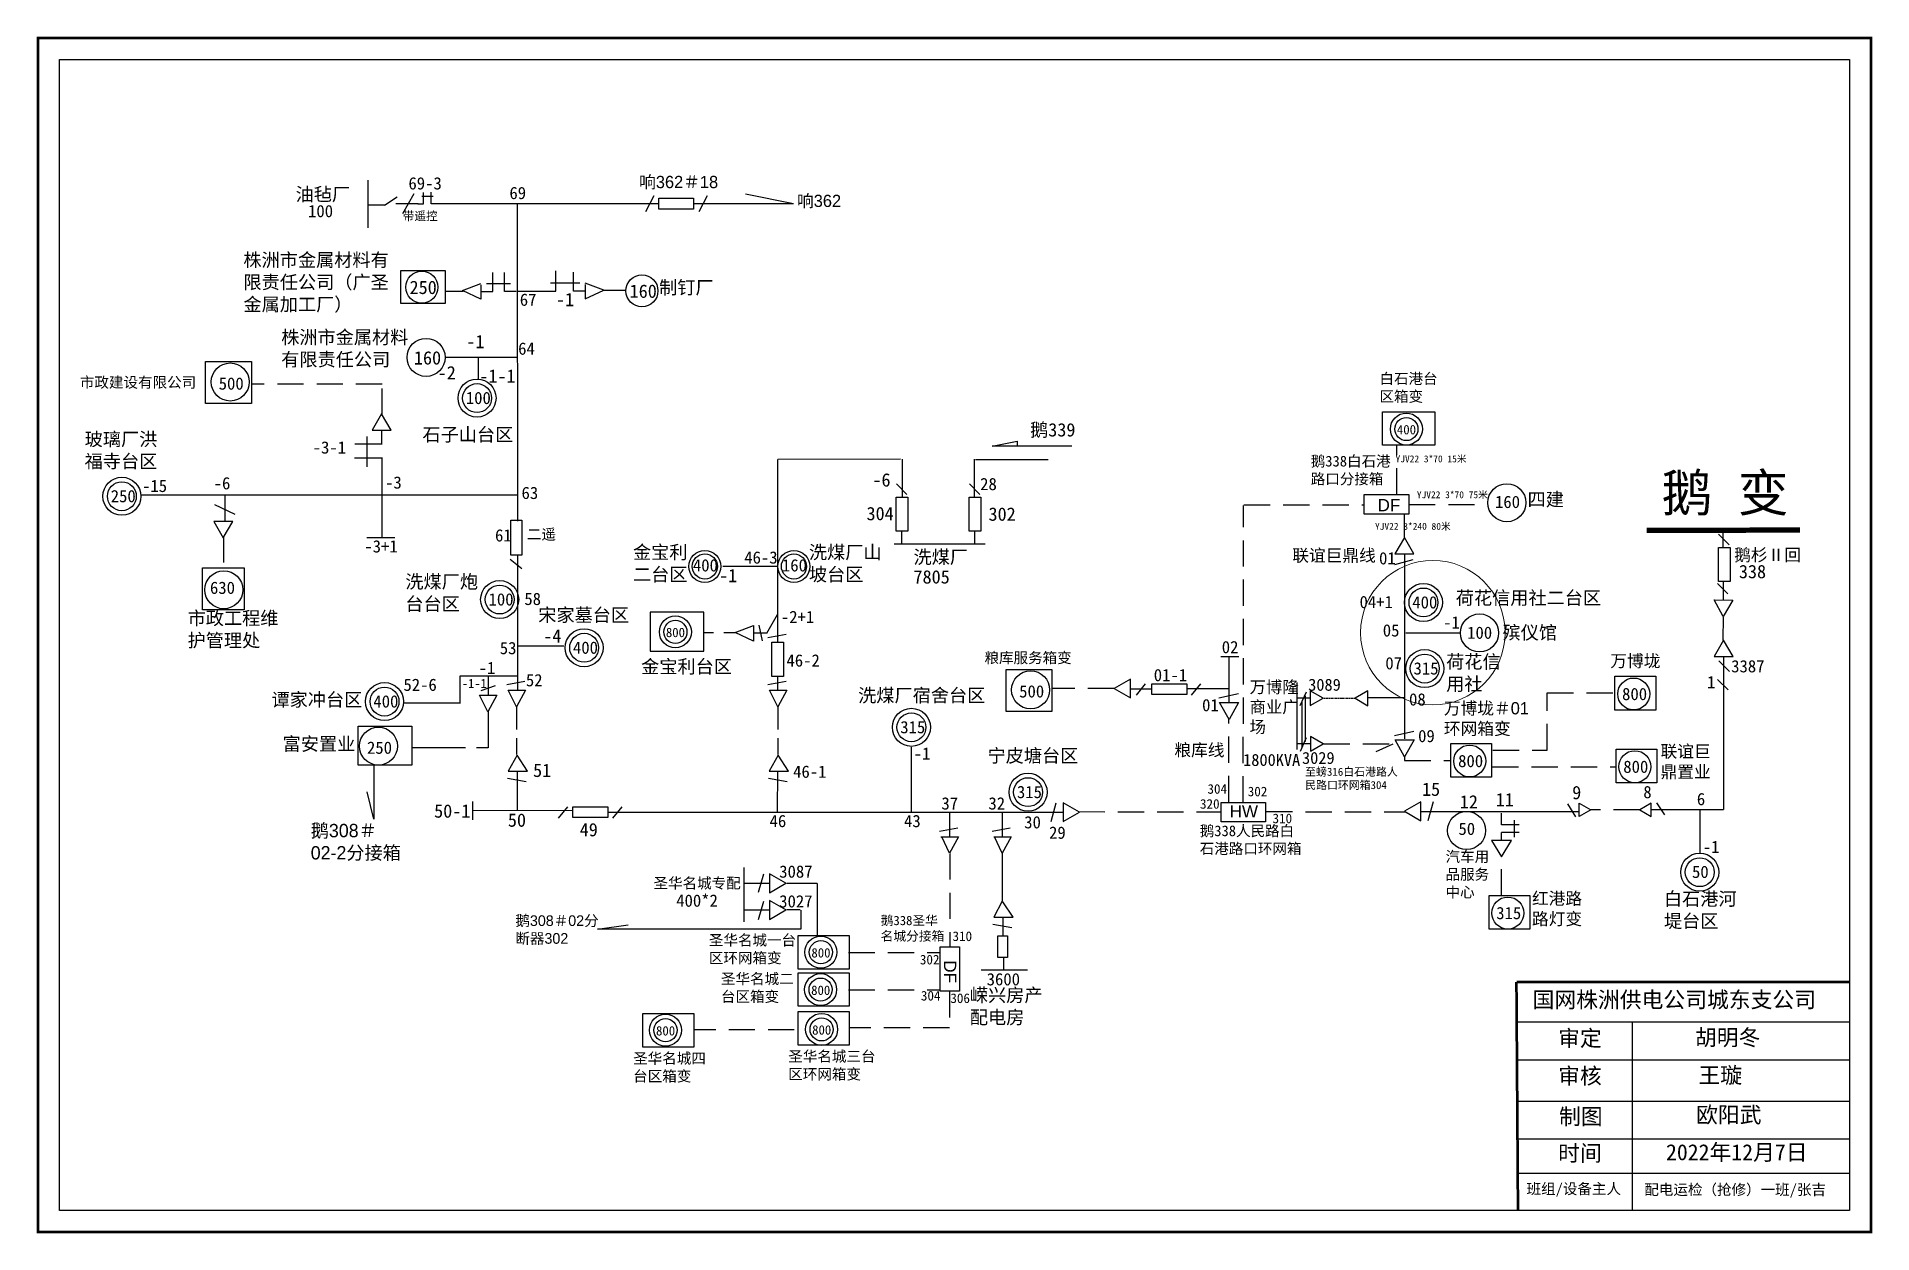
# Model space of a CAD drawing. Extents: x 0 to 344, y 0 to 224.
import ezdxf

# ---------------------------------------------------------------- set-up
doc = ezdxf.new("R2010")
doc.units = 0
doc.header["$LTSCALE"] = 0.774411
for name, pattern in [('ACAD_ISO02W100', [15, 12, -3]), ('DASHED2', [9.525, 6.35, -3.175]), ('HIDDEN', [0.375, 0.25, -0.125])]:
    doc.linetypes.add(name, pattern=pattern)
doc.layers.get('0').update_dxf_attribs({"linetype": 'CONTINUOUS'})
for name, color, linetype in [('0-RefEdit0', 7, 'CONTINUOUS'), ('LAYER1', 5, 'ACAD_ISO02W100'), ('Layer2', 1, 'CONTINUOUS')]:
    doc.layers.add(name, color=color, linetype=linetype)
doc.styles.add('SimSun_txtstyle_2.30_0_0', font='', dxfattribs={"height": 2.3})
doc.styles.get("Standard").update_dxf_attribs({"font": '', "height": 2.5})
doc.styles.add('仿宋_txtstyle_2.00_0_0', font='simsun.ttc', dxfattribs={"height": 2})
doc.styles.add('仿宋_txtstyle_200.00_0_0200', font='simsun.ttc', dxfattribs={"height": 200})
doc.styles.add('仿宋_txtstyle_3.00_0_0', font='simsun.ttc', dxfattribs={"height": 3})
doc.styles.add('字体', font='simkai_0.ttf', dxfattribs={"height": 2.5})
doc.styles.get('SimSun_txtstyle_2.30_0_0').set_extended_font_data('SimSun')
doc.styles.get('Standard').set_extended_font_data('SimSun')

msp = doc.modelspace()

# ---------------------------------------------------------------- linework, layer by layer
for p, q in [((61.89, 197.34), (61.89, 188.44)), ((65.05, 192.71), (61.85, 192.71)), ((138.77, 144.99), (138.76, 110.72)), ((161.82, 145.02), (138.81, 144.99)), ((177.73, 129.1), (160.65, 129.1)), ((256.39, 127.25), (256.42, 92.57)), ((316.21, 115.54), (314.5, 118.64)), ((314.5, 118.64), (318.05, 118.57)), ((318.05, 118.57), (316.21, 115.54)), ((256.68, 112.48), (266.79, 112.48)), ((90, 104.34), (79.11, 104.34)), ((138.76, 104.33), (138.75, 101.65)), ((289.21, 80.5), (291.36, 79.26)), ((289.21, 78.02), (289.21, 80.5)), ((291.36, 79.26), (289.21, 78.02)), ((107.02, 78.81), (192.34, 78.81)), ((259.52, 78.92), (289.14, 78.92))]:
    msp.add_line(p, q)
at = {"color": 7}
for p, q in [((64.98, 192.66), (67.35, 194.24)), ((248.87, 138.38), (257.2, 138.38)), ((248.87, 134.73), (248.87, 138.38)), ((257.2, 138.38), (257.2, 134.73)), ((257.2, 134.73), (248.87, 134.73)), ((221.72, 99.4), (225.27, 99.4)), ((223.48, 96.21), (221.72, 99.4)), ((225.27, 99.4), (223.48, 96.21)), ((256.42, 89.17), (254.66, 92.36)), ((254.66, 92.36), (258.2, 92.36)), ((258.2, 92.36), (256.42, 89.17)), ((138.72, 86.58), (138.7, 78.81)), ((221.99, 76.98), (221.99, 80.63)), ((221.99, 80.63), (230.31, 80.63)), ((230.31, 80.63), (230.31, 76.98)), ((81.5, 79.15), (100.36, 79.16)), ((230.31, 76.98), (221.99, 76.98))]:
    msp.add_line(p, q, dxfattribs=at)
at = {"linetype": 'Continuous'}
for p, q in [((71.32, 192.94), (67.15, 192.94)), ((70.48, 194.81), (68.4, 191.07)), ((71.28, 192.94), (72.29, 192.94)), ((71.98, 194.36), (74.14, 194.36)), ((72.29, 192.94), (72.29, 195.08)), ((73.78, 192.94), (73.78, 195.13)), ((75.94, 192.94), (73.78, 192.94)), ((76.3, 164.19), (89.96, 164.19)), ((82.6, 164.05), (82.6, 159.92)), ((61.77, 143.61), (61.77, 149.26)), ((64.48, 147.78), (64.48, 150.4)), ((179.01, 147.48), (183.71, 148.42)), ((183.71, 148.42), (183.71, 147.48)), ((64.6, 145.22), (59.35, 145.22)), ((64.53, 147.85), (59.4, 147.85)), ((64.51, 145.24), (64.51, 130.34)), ((162.2, 137.9), (162.2, 145.02)), ((175.72, 137.9), (175.72, 145.02)), ((175.92, 145), (189.57, 145)), ((194, 147.48), (179.01, 147.48)), ((89.89, 138.28), (19.32, 138.28)), ((35.02, 138.24), (35.02, 133.36)), ((163.04, 138.42), (161.06, 140.4)), ((176.74, 138.42), (174.76, 140.4)), ((36.99, 134.63), (33.16, 136.44)), ((162.01, 131.52), (162.01, 129.27)), ((175.72, 131.52), (175.72, 129.08)), ((317.34, 128.97), (315.36, 130.95)), ((66.94, 130.28), (61.69, 130.28)), ((90.74, 124.43), (88.56, 126.18)), ((257.99, 126.12), (254.54, 125.22)), ((317.12, 119.74), (315.14, 121.72)), ((136.75, 112.38), (138.77, 115.9)), ((136.96, 111.57), (140.35, 112.22)), ((89.9, 110.03), (98.62, 110.03)), ((221.95, 108.03), (225.31, 108.03)), ((223.49, 99.38), (223.5, 108.02)), ((317.39, 105.2), (315.41, 107.17)), ((316.33, 79.3), (316.33, 108.01)), ((79.11, 104.34), (79.15, 99.17)), ((84.42, 104.37), (84.42, 100.71)), ((87.96, 102.75), (91.35, 103.4)), ((136.96, 102.75), (140.35, 103.4)), ((317.16, 101.73), (315.18, 103.71)), ((82.84, 100.74), (86.09, 100.74)), ((84.4, 97.61), (82.84, 100.74)), ((85.76, 102.49), (83.08, 101.57)), ((86.09, 100.74), (84.4, 97.61)), ((89.78, 98.58), (88.22, 101.71)), ((88.22, 101.71), (91.48, 101.71)), ((91.48, 101.71), (89.78, 98.58)), ((138.78, 98.58), (137.22, 101.71)), ((137.22, 101.71), (140.48, 101.71)), ((140.48, 101.71), (138.78, 98.58)), ((209.02, 101.9), (204.94, 101.9)), ((207.77, 102.91), (206.03, 100.74)), ((223.46, 101.93), (215.59, 101.93)), ((218.16, 102.91), (216.41, 100.74)), ((236.19, 103.11), (236.19, 90.58)), ((238.65, 100.19), (236.19, 100.19)), ((236.84, 98.83), (238, 101.4)), ((237.75, 100.64), (237.75, 92.09)), ((256.49, 100.26), (249.61, 100.26)), ((79.15, 99.24), (68.67, 99.24)), ((84.42, 97.67), (84.42, 90.87)), ((89.78, 98.71), (89.78, 94.35)), ((138.78, 98.71), (138.78, 94.35)), ((237.14, 99.53), (237.14, 90.99)), ((80.18, 90.86), (70.14, 90.85)), ((84.42, 90.87), (82.27, 90.87)), ((89.78, 92.72), (89.78, 89.6)), ((138.78, 92.72), (138.78, 89.6)), ((238.7, 91.61), (236.24, 91.61)), ((236.89, 90.25), (238.05, 92.82)), ((254.2, 91.59), (251.03, 90.13)), ((89.88, 89.5), (88.19, 86.51)), ((88.19, 86.51), (91.83, 86.51)), ((91.83, 86.51), (89.88, 89.5)), ((89.88, 86.51), (89.88, 79.05)), ((138.88, 89.5), (137.19, 86.51)), ((137.19, 86.51), (140.83, 86.51)), ((140.83, 86.51), (138.88, 89.5)), ((88.06, 85.21), (91.57, 84.56)), ((137.06, 85.21), (140.57, 84.56)), ((81.48, 80.79), (81.48, 77.38)), ((99.34, 79.84), (97.59, 77.66)), ((109.51, 79.84), (107.77, 77.66)), ((190.08, 77.04), (191.07, 80.58)), ((261.78, 80.75), (260.78, 77.21)), ((287.01, 80.39), (288.51, 77.95)), ((302.71, 79.3), (316.29, 79.3)), ((303.7, 80.57), (305.2, 78.32)), ((169.17, 75.25), (172.56, 75.9)), ((171, 78.76), (171, 74.34)), ((179.05, 75.25), (182.44, 75.9)), ((180.88, 78.76), (180.88, 74.34)), ((169.43, 74.21), (172.69, 74.21)), ((171, 71.09), (169.56, 74.21)), ((172.69, 74.21), (171, 71.09)), ((179.32, 74.21), (182.57, 74.21)), ((180.88, 71.09), (179.45, 74.21)), ((182.57, 74.21), (180.88, 71.09)), ((180.88, 71.22), (180.88, 62.11)), ((180.88, 62.11), (179.32, 59.11)), ((179.32, 59.11), (182.96, 59.11)), ((182.96, 59.11), (181.01, 61.98)), ((181.01, 59.11), (181.01, 55.73)), ((179.19, 57.81), (182.7, 57.16)), ((176.97, 49.22), (185.69, 49.22)), ((181.14, 51.43), (181.14, 49.22)), ((277.46, 39.47), (339.83, 39.47)), ((299.11, 39.46), (299.16, 4.11)), ((277.46, 32.37), (339.83, 32.37)), ((277.46, 24.62), (339.83, 24.62)), ((277.46, 17.52), (339.83, 17.52)), ((277.68, 11.08), (340.04, 11.08))]:
    msp.add_line(p, q, dxfattribs=at)
at = {"color": 0}
for p, q in [((89.92, 192.91), (75.87, 192.91)), ((141.78, 192.96), (123.01, 192.96)), ((89.92, 192.78), (89.93, 133.39)), ((89.93, 127.03), (89.93, 101.67)), ((276.48, 73.49), (272.75, 73.49)), ((272.75, 73.49), (274.62, 70.44)), ((274.62, 70.44), (276.48, 73.49)), ((169.27, 45.25), (169.27, 53.57)), ((169.27, 53.57), (172.92, 53.57)), ((172.92, 53.57), (172.92, 45.25)), ((172.92, 45.25), (169.27, 45.25))]:
    msp.add_line(p, q, dxfattribs=at)
at = {"color": 0, "linetype": 'Continuous'}
for p, q in [((116.46, 192.95), (89.88, 192.95)), ((115.55, 194.44), (113.99, 191.42)), ((125.55, 194.44), (123.99, 191.42)), ((141.78, 192.96), (132.74, 194.74)), ((138.72, 124.9), (128.48, 124.9)), ((135.26, 113.88), (135.9, 110.96)), ((126.72, 112.44), (124.93, 112.44)), ((130.92, 112.44), (128.7, 112.44)), ((136.75, 112.38), (134.25, 112.38)), ((163.88, 78.81), (163.88, 90.98)), ((62.99, 87.7), (62.99, 77.52)), ((62.99, 77.52), (61.72, 82.61)), ((311.9, 71.02), (311.9, 79.28)), ((274.61, 76.43), (274.61, 78.63)), ((277.92, 76.44), (274.61, 76.44)), ((276.98, 77.28), (276.98, 74.13)), ((277.92, 74.99), (274.61, 74.99)), ((274.61, 73.51), (274.61, 74.99)), ((136.13, 67.16), (135.13, 63.74)), ((136.13, 62.06), (135.13, 58.64)), ((146.19, 65.44), (146.19, 55.67)), ((143.11, 60.45), (143.11, 56.85)), ((104.96, 56.85), (110.74, 57.7)), ((143.11, 56.85), (104.96, 56.85))]:
    msp.add_line(p, q, dxfattribs=at)
at = {"color": 0, "linetype": 'ByBlock', "ltscale": 2}
for p, q in [((85.33, 176.51), (85.33, 180.05)), ((87.53, 176.51), (87.53, 180.05)), ((83.13, 176.51), (85.33, 176.51)), ((84.11, 177.97), (88.64, 177.97)), ((89.73, 176.51), (87.53, 176.51))]:
    msp.add_line(p, q, dxfattribs=at)
at = {"color": 7, "ltscale": 2}
for p, q in [((97.15, 176.57), (97.15, 180.36)), ((100.45, 176.57), (100.45, 180.11)), ((89.83, 176.57), (97.15, 176.57)), ((101.67, 178.04), (96.17, 178.04)), ((102.65, 176.57), (100.45, 176.57)), ((106.14, 176.72), (102.68, 178.07)), ((102.68, 177.83), (102.68, 175.11)), ((102.68, 175.11), (106.14, 176.72)), ((110.27, 176.7), (106.08, 176.7)), ((130.79, 112.5), (134.25, 113.85)), ((134.25, 113.85), (134.25, 110.89)), ((134.25, 110.89), (130.79, 112.5))]:
    msp.add_line(p, q, dxfattribs=at)
at = {"color": 7, "linetype": 'Continuous', "ltscale": 2}
for p, q in [((79.64, 176.65), (83.1, 178.01)), ((83.1, 175.05), (79.64, 176.65)), ((83.1, 177.76), (83.1, 175.05))]:
    msp.add_line(p, q, dxfattribs=at)
at = {"linetype": 'DASHED2'}
for p, q in [((64.56, 159.11), (40.2, 159.11)), ((64.56, 153.35), (64.56, 159.11)), ((316.19, 115.44), (316.18, 111.08)), ((201.92, 102), (190.27, 102)), ((241.22, 91.64), (254.15, 91.64))]:
    msp.add_line(p, q, dxfattribs=at)
at = {"linetype": 'ACAD_ISO02W100'}
msp.add_line((316.2, 128.48), (316.2, 131.57), dxfattribs=at)
at = {"color": 0, "linetype": 'DASHED2'}
for p, q in [((34.78, 130.56), (34.78, 124.68)), ((274.64, 63.17), (274.62, 70.42))]:
    msp.add_line(p, q, dxfattribs=at)
at = {"color": 7, "linetype": 'Continuous'}
for p, q in [((316.31, 118.73), (316.31, 122.13)), ((132.52, 65.52), (137.24, 65.52)), ((132.46, 60.52), (137.24, 60.52))]:
    msp.add_line(p, q, dxfattribs=at)
at = {"linetype": 'HIDDEN'}
msp.add_line((247.1, 100.15), (241.18, 100.15), dxfattribs=at)
at = {"linetype": 'Continuous', "const_width": 0.5}
msp.add_lwpolyline([(-0.02, 224.03), (343.95, 224.03), (343.95, 0.06), (-0.02, 0.06)], close=True, dxfattribs=at)
at = {"linetype": 'Continuous'}
for points in [[(4.02, 219.98), (339.91, 219.98), (339.91, 4.11), (4.02, 4.11)], [(90.74, 133.6), (90.74, 127.05), (88.71, 127.05), (88.71, 133.6)], [(30.87, 124.64), (38.66, 124.64), (38.66, 116.76), (30.87, 116.76)], [(124.92, 116.34), (114.84, 116.34), (114.84, 109.01), (124.92, 109.01)], [(209, 102.91), (215.54, 102.91), (215.54, 100.88), (209, 100.88)], [(241.12, 100.2), (238.72, 101.58), (238.72, 98.81)], [(247.16, 100.17), (249.56, 98.78), (249.56, 101.56)], [(60.06, 94.95), (70.14, 94.95), (70.14, 87.62), (60.06, 87.62)], [(241.17, 91.62), (238.77, 93.01), (238.77, 90.23)], [(100.35, 79.84), (106.9, 79.84), (106.9, 77.81), (100.35, 77.81)], [(180.1, 55.6), (181.92, 55.6), (181.92, 51.56), (180.1, 51.56)]]:
    msp.add_lwpolyline(points, close=True, dxfattribs=at)
at = {"color": 0, "linetype": 'Continuous'}
for points in [[(116.46, 193.97), (123.01, 193.97), (123.01, 191.94), (116.46, 191.94)], [(31.41, 163.33), (40.02, 163.33), (40.02, 155.45), (31.41, 155.45)], [(252.29, 153.93), (262.12, 153.93), (262.12, 147.68), (252.29, 147.68)], [(181.63, 105.58), (190.23, 105.58), (190.23, 97.7), (181.63, 97.7)], [(142.6, 55.65), (152.17, 55.65), (152.17, 49.38), (142.6, 49.38)], [(142.6, 48.69), (152.17, 48.69), (152.17, 42.42), (142.6, 42.42)], [(142.6, 41.4), (152.17, 41.4), (152.17, 35.13), (142.6, 35.13)], [(113.49, 41.02), (123.06, 41.02), (123.06, 34.75), (113.49, 34.75)]]:
    msp.add_lwpolyline(points, close=True, dxfattribs=at)
for points in [[(64.45, 153.52), (62.68, 150.45), (66.22, 150.45)], [(34.75, 130.28), (36.52, 133.35), (32.98, 133.35)], [(256.39, 130.32), (254.62, 127.25), (258.16, 127.25)], [(201.9, 102.01), (204.97, 100.24), (204.97, 103.78)], [(195.43, 78.81), (192.36, 80.58), (192.36, 77.04)], [(256.43, 78.98), (259.5, 77.21), (259.5, 80.76)], [(300.55, 79.26), (302.7, 78.02), (302.7, 80.5)]]:
    msp.add_lwpolyline(points, close=True)
at = {"linetype": 'ACAD_ISO02W100'}
for points in [[(163.22, 131.53), (161.01, 131.53), (161.01, 137.92), (163.22, 137.92)], [(176.93, 131.53), (174.72, 131.53), (174.72, 137.92), (176.93, 137.92)], [(317.53, 122.08), (315.32, 122.08), (315.32, 128.48), (317.53, 128.48)], [(139.87, 104.29), (137.66, 104.29), (137.66, 110.69), (139.87, 110.69)]]:
    msp.add_lwpolyline(points, close=True, dxfattribs=at)
at = {"linetype": 'Continuous'}
for points, const_width in [([(330.65, 131.72), (301.83, 131.7)], 1), ([(277.42, 46.98), (277.71, 4.11)], 0.5), ([(277.46, 46.98), (339.83, 46.98)], 0.5)]:
    msp.add_lwpolyline(points, dxfattribs=dict(at, const_width=const_width))
at = {"color": 0}
msp.add_lwpolyline([(316.3, 111.08), (314.53, 108.01), (318.08, 108.01)], close=True, dxfattribs=at)
at = {"color": 7}
for points in [[(140.29, 65.47), (137.22, 67.25), (137.22, 63.7)], [(140.29, 60.48), (137.22, 62.25), (137.22, 58.7)]]:
    msp.add_lwpolyline(points, close=True, dxfattribs=at)
for centre, radius in [((72, 177.3), 3), ((113.31, 176.6), 3), ((256.77, 150.68), 3), ((256.77, 150.68), 2.17), ((125.12, 124.91), 3), ((141.83, 124.91), 3), ((125.12, 124.91), 2.36), ((141.83, 124.91), 2.36), ((119.58, 112.63), 3), ((119.58, 112.63), 2.17), ((146.89, 52.54), 3), ((146.89, 52.54), 2.17), ((146.84, 45.52), 3), ((146.84, 45.52), 2.17), ((117.73, 37.91), 3), ((117.73, 37.91), 2.17), ((147.03, 38.07), 3), ((147.03, 38.07), 2.17)]:
    msp.add_circle(centre, radius, dxfattribs=at)
at = {"linetype": 'Continuous'}
for centre, radius in [((72.8, 164.13), 3.57), ((36.04, 159.51), 3.57), ((82.36, 156.49), 3.57), ((82.36, 156.49), 2.71), ((15.71, 138.07), 3.57), ((15.71, 138.07), 2.71), ((275.62, 136.86), 3.57), ((86.61, 118.7), 3.57), ((86.61, 118.7), 2.71), ((259.97, 118.15), 3.57), ((259.97, 118.15), 2.71), ((270.49, 112.43), 3.57), ((260.21, 105.75), 3.57), ((260.21, 105.75), 2.71), ((186.25, 101.76), 3.57), ((65, 99.56), 3.57), ((65, 99.56), 2.71), ((163.88, 94.73), 3.57), ((163.88, 94.73), 2.71), ((63.86, 91.2), 3.57), ((185.77, 82.57), 3.57), ((185.77, 82.57), 2.71), ((268.07, 75.37), 3.57), ((311.82, 67.55), 3.57), ((311.82, 67.55), 2.71)]:
    msp.add_circle(centre, radius, dxfattribs=at)
at = {"color": 0, "linetype": 'Continuous'}
for centre, radius in [((34.84, 120.53), 3.57), ((102.46, 109.65), 3.57), ((102.46, 109.65), 2.71)]:
    msp.add_circle(centre, radius, dxfattribs=at)
at = {"color": 12, "linetype": 'Continuous', "lineweight": 0, "ltscale": 0.49308, "true_color": 0xc00000}
msp.add_circle((261.73, 112.48), 13.56, dxfattribs=at)
at = {"color": 0}
for centre in [(299.43, 100.98), (268.65, 88.41), (299.64, 87.34), (275.81, 59.89)]:
    msp.add_circle(centre, 3, dxfattribs=at)
at = {"layer": '0-RefEdit0', "color": 0, "ltscale": 2}
for p, q in [((79.73, 176.5), (76.3, 176.5)), ((221.59, 100.27), (225.24, 101.05)), ((254.52, 93.22), (258.17, 94)), ((256.44, 89.2), (256.44, 88.53))]:
    msp.add_line(p, q, dxfattribs=at)
at = {"layer": '0-RefEdit0', "color": 0, "linetype": 'ByBlock', "ltscale": 2}
for p, q in [((132.43, 68.44), (132.43, 58.22)), ((146.19, 65.46), (140.44, 65.46)), ((143, 60.47), (140.44, 60.47))]:
    msp.add_line(p, q, dxfattribs=at)
at = {"layer": '0-RefEdit0', "color": 0, "ltscale": 2}
for points in [[(76.35, 174.24), (68.06, 174.24), (68.06, 180.43), (76.35, 180.43)], [(295.91, 104.3), (303.55, 104.3), (303.55, 97.96), (295.91, 97.96)], [(265.14, 91.72), (272.77, 91.72), (272.77, 85.38), (265.14, 85.38)], [(296.13, 90.65), (303.76, 90.65), (303.76, 84.31), (296.13, 84.31)], [(272.29, 63.21), (279.93, 63.21), (279.93, 56.86), (272.29, 56.86)]]:
    msp.add_lwpolyline(points, close=True, dxfattribs=at)
at = {"layer": 'LAYER1', "color": 7, "linetype": 'DASHED2'}
for p, q in [((254.96, 138.42), (254.96, 147.64)), ((226.15, 80.63), (226.23, 136.36)), ((226.27, 136.47), (248.87, 136.47)), ((256.39, 130.32), (256.39, 134.7)), ((257.27, 136.53), (271.99, 136.53)), ((283.2, 90.46), (283.2, 101.19)), ((283.2, 101.19), (295.89, 101.19)), ((223.42, 80.69), (223.42, 96.2)), ((273, 90.46), (283.2, 90.46)), ((256.44, 88.53), (265.01, 88.53)), ((272.89, 87.31), (296, 87.31)), ((300.55, 79.26), (291.36, 79.26)), ((195.26, 78.91), (221.91, 78.88)), ((230.48, 78.91), (256.47, 78.89)), ((171.09, 71.08), (171.1, 53.57)), ((152.1, 52.48), (169.27, 52.48)), ((152.1, 45.51), (169.27, 45.51)), ((171.02, 45.21), (171.02, 38.33)), ((141.9, 37.95), (123.05, 37.95)), ((171.02, 38.33), (152.17, 38.33))]:
    msp.add_line(p, q, dxfattribs=at)

# ---------------------------------------------------------------- texts
at = {"attachment_point": 1}
for s, insert, char_height, width in [('69-3', (69.49, 197.93), 2.3, 16.116), ('100', (50.65, 192.72), 2.3, 16.116), ('64', (90.08, 166.93), 2.3, 16.116), ('500', (33.88, 160.37), 2.3, 16.116), ('100', (80.26, 157.67), 2.3, 4.8377), ('-3-1', (51.52, 148.38), 2.3, 4.8377), ('YJV22 3*70 15米', (254.74, 145.74), 1.3, 16.116), ('-6', (32.94, 141.67), 2.3, 4.8377), ('-3', (65.1, 141.81), 2.3, 4.8377), ('28', (176.78, 141.52), 2.3, 16.116), ('250', (13.62, 139.25), 2.3, 4.8377), ('-15', (19.5, 141.17), 2.3, 4.8377), ('63', (90.71, 139.86), 2.3, 16.116), ('YJV22 3*70 75米', (258.73, 139.01), 1.3, 16.116), ('160', (273.4, 138.17), 2.3, 4.8377), ('61', (85.74, 131.89), 2.3, 16.116), ('YJV22 3*240 80米', (250.88, 133.08), 1.3, 16.116), ('-3+1', (61.21, 129.83), 2.3, 4.8377), ('46-3', (132.51, 127.74), 2.3, 16.116), ('{\\f\uffbfﾬￌﾣﾤ_GB2312|b0|i0|c134|p49;联谊巨鼎线}', (235.34, 128.13), 2.3, 16.116), ('01', (251.64, 127.59), 2.3, 6.4915), ('7805', (164.27, 124.2), 2.5, 12.9976), ('100', (84.52, 119.88), 2.3, 4.8377), ('58', (91.24, 119.97), 2.3, 16.116), ('04+1', (247.98, 119.39), 2.3, 6.6123), ('400', (257.88, 119.33), 2.3, 4.8377), ('-2+1', (139.39, 116.58), 2.3, 16.116), ('05', (252.34, 114.06), 2.3, 16.116), ('-1', (263.66, 115.56), 2.3, 16.116), ('53', (86.63, 110.75), 2.3, 16.116), ('100', (268.17, 113.63), 2.3, 4.8377), ('-1', (82.66, 107.02), 2.3, 4.8377), ('46-2', (140.43, 108.42), 2.3, 16.116), ('07', (252.82, 107.9), 2.3, 16.116), ('315', (258.11, 106.93), 2.3, 4.8377), ('3387', (317.72, 107.34), 2.3, 16.116), ('52-6', (68.55, 103.86), 2.3, 16.116), ('-1-1', (79.51, 103.82), 1.72, 3.6169), ('52', (91.53, 104.72), 2.3, 16.116), ('01-1', (209.36, 105.68), 2.3, 16.116), ('1', (313.18, 104.36), 2.3, 16.116), ('400', (62.91, 100.74), 2.3, 4.8377), ('500', (184.1, 102.62), 2.3, 16.116), ('01', (218.43, 100.04), 2.3, 4.8377), ('08', (257.27, 101.12), 2.3, 16.116), ('315', (161.79, 95.91), 2.3, 4.8377), ('09', (258.97, 94.25), 2.3, 16.116), ('250', (61.71, 92.06), 2.3, 16.116), ('-1', (164.3, 90.95), 2.3, 16.116), ('粮库线', (213.22, 91.62), 2.3, 16.116), ('46-1', (141.68, 87.56), 2.3, 16.116), ('至螃316白石港路人民路口环网箱304', (237.77, 87.14), 1.5, 18.5157), ('315', (183.68, 83.75), 2.3, 4.8377), ('8', (301.23, 83.74), 2.3, 16.116), ('37', (169.51, 81.61), 2.3, 16.116), ('32', (178.33, 81.61), 2.3, 16.116), ('6', (311.28, 82.42), 2.3, 16.116), ('46', (137.26, 78.3), 2.3, 16.116), ('43', (162.5, 78.3), 2.3, 16.116), ('30', (185.05, 78.07), 2.3, 16.116), ('29', (189.71, 76.12), 2.3, 16.116), ('50', (266.54, 76.84), 2.3, 4.8377), ('-1', (312.4, 73.44), 2.3, 16.116), ('50', (310.37, 68.77), 2.3, 4.8377), ('3600', (178, 48.62), 2.3, 4.8377)]:
    msp.add_mtext(s, dxfattribs=dict(at, insert=insert, char_height=char_height, width=width))
at = {"color": 0, "char_height": 2.3, "attachment_point": 1}
for s, insert, width in [('{\\f\uffbfﾬￌﾣﾤ_GB2312|b0|i0|c134|p49;响362＃18}', (112.78, 198.18), 16.116), ('69', (88.44, 196.12), 16.116), ('{\\f\uffbfﾬￌﾣﾤ_GB2312|b0|i0|c134|p49;响362}', (142.41, 194.64), 16.116), ('630', (32.24, 122.06), 16.116), ('400', (100.36, 110.83), 4.8377), ('800', (297.25, 102.13), 4.8377), ('800', (266.48, 89.56), 4.8377), ('800', (297.47, 88.49), 4.8377), ('315', (273.63, 61.04), 4.8377)]:
    msp.add_mtext(s, dxfattribs=dict(at, insert=insert, width=width))
at = {"attachment_point": 1}
for s, insert, char_height, width, style in [('油毡厂', (48.31, 195.98), 2.5, 16.116, '字体'), ('{\\fSimSun|b0|i0|c134|p2;市政建设有限公司}', (7.83, 160.45), 2, 24.3302, '字体'), ('四建', (279.51, 138.73), 2.5, 12.9976, '字体'), ('{\\fSimSun|b0|i0|c134|p2;二遥}', (91.72, 131.94), 2, 21.8462, '字体'), ('洗煤厂', (164.27, 127.93), 2.5, 12.9976, '字体'), ('荷花信用社二台区', (266.04, 120.27), 2.5, 34.2142, '字体'), ('市政工程维护管理处', (28.04, 116.46), 2.5, 17.6863, '字体'), ('殡仪馆', (274.81, 113.76), 2.5, 12.9976, '字体'), ('02', (222.12, 110.93), 2.3, 4.8377, 'SimSun_txtstyle_2.30_0_0'), ('金宝利台区', (113.16, 107.38), 2.5, 27.3078, '字体'), ('{\\fSimSun|b0|i0|c134|p2;粮库服务箱变}', (177.59, 108.78), 2, 24.3302, '字体'), ('荷花信用社', (264.24, 108.29), 2.5, 10.4294, '字体'), ('谭家冲台区', (43.79, 101.16), 2.5, 16.4292, '字体'), ('富安置业', (45.88, 92.87), 2.5, 27.3078, '字体'), ('{\\f\uffbfﾬￌﾣﾤ_GB2312|b0|i0|c134|p32;鹅308＃02-2分接箱}', (51.15, 76.61), 2.5, 18.2512, '字体'), ('{\\fSimSun|b0|i0|c134|p2;汽车用品服务中心}', (264.12, 71.48), 2, 8.9549, '字体'), ('白石港河堤台区', (305.1, 63.81), 2.5, 13.6209, '字体'), ('嵘兴房产配电房', (174.85, 45.75), 2.5, 16.0548, '字体')]:
    msp.add_mtext(s, dxfattribs=dict(at, insert=insert, char_height=char_height, width=width, style=style))
at = {"color": 7, "attachment_point": 1}
for s, insert, char_height, width in [('带遥控', (68.42, 191.44), 1.6, 9.2595), ('250', (69.7, 178.51), 2.5, 6.107), ('67', (90.39, 176.1), 2.3, 16.116), ('-1', (97.17, 176.23), 2.5, 6.3332), ('160', (111, 177.8), 2.5, 6.107), ('-1', (80.36, 168.35), 2.5, 8.5951), ('160', (70.52, 165.29), 2.5, 6.107), ('-2', (74.98, 162.5), 2.5, 8.5951), ('-1-1', (82.79, 161.87), 2.5, 8.5951), ('白石港台区箱变', (251.72, 161.14), 2, 13.4373), ('400', (254.99, 151.45), 1.759, 3.6993), ('鹅338白石港路口分接箱', (238.82, 145.66), 2, 16.2788), ('-6', (156.56, 142.39), 2.5, 7.4641), ('400', (122.87, 126.27), 2.3, 4.8377), ('-1', (127.78, 124.45), 2.5, 6.3332), ('160', (139.58, 126.27), 2.3, 4.8377), ('-4', (94.79, 113.11), 2.5, 4.9761), ('800', (117.8, 113.41), 1.759, 3.6993), ('{\\f\uffbfﾬￌﾣﾤ_GB2312|b0|i0|c134|p49;万博垅}', (295.04, 108.35), 2.3, 16.7928), ('3089', (238.34, 103.84), 2.25, 18.6375), ('{\\f\uffbfﾬￌﾣﾤ_GB2312|b0|i0|c134|p49;万博垅＃01环网箱变}', (263.8, 99.46), 2.3, 16.7928), ('1800KVA', (226.13, 89.74), 2.25, 4.5328), ('3029', (237.18, 90.11), 2.25, 18.6375), ('{\\f\uffbfﾬￌﾣﾤ_GB2312|b0|i0|c134|p49;联谊巨鼎置业}', (304.47, 91.37), 2.3, 11.8133), ('51', (92.88, 87.91), 2.5, 8.3544), ('50-1', (74.31, 80.28), 2.5, 8.3544), ('50', (88.15, 78.58), 2.5, 8.3544), ('49', (101.63, 76.78), 2.5, 8.3544), ('{\\H1.379x;鹅\\H0.9999x;338人民路白石港路口环网箱}', (217.99, 76.31), 1.4502, 20.1042), ('{\\f\uffbfﾬￌﾣﾤ_GB2312|b0|i0|c134|p49;圣华名城专配}', (115.48, 66.5), 2, 16.5852), ('3087', (139.07, 68.82), 2.3, 4.8377), ('400*2', (119.74, 63.37), 2.3, 4.8377), ('3027', (139.07, 63.24), 2.3, 4.8377), ('红港路路灯变', (280.34, 63.78), 2.3, 11.1346), ('{\\f\uffbfﾬￌﾣﾤ_GB2312|b0|i0|c134|p49;鹅308＃02分断器302}', (89.56, 59.46), 2, 16.5852), ('{\\f\uffbfﾬￌﾣﾤ_GB2312|b0|i0|c134|p49;圣华名城一台区环网箱变}', (125.87, 55.8), 2, 16.5852), ('800', (145.11, 53.31), 1.759, 3.6993), ('{\\f\uffbfﾬￌﾣﾤ_GB2312|b0|i0|c134|p49;圣华名城二台区箱变}', (128.14, 48.56), 2, 13.6567), ('800', (145.06, 46.29), 1.759, 3.6993), ('800', (115.95, 38.68), 1.759, 3.6993), ('800', (145.25, 38.84), 1.759, 3.6993), ('{\\f\uffbfﾬￌﾣﾤ_GB2312|b0|i0|c134|p49;圣华名城四台区箱变}', (111.66, 33.63), 2, 15.187), ('{\\f\uffbfﾬￌﾣﾤ_GB2312|b0|i0|c134|p49;圣华名城三台区环网箱变}', (140.77, 34.01), 2, 16.5852)]:
    msp.add_mtext(s, dxfattribs=dict(at, insert=insert, char_height=char_height, width=width))
at = {"color": 7, "attachment_point": 1, "style": '字体'}
for s, insert, char_height, width in [('株洲市金属材料有限责任公司（广圣金属加工厂）', (38.52, 183.66), 2.5, 27.7746), ('制钉厂', (116.54, 178.49), 2.5, 15.2675), ('株洲市金属材料有限责任公司', (45.61, 169.16), 2.5, 26.8618), ('玻璃厂洪福寺台区', (8.73, 150.04), 2.5, 14.9367), ('{\\fSimSun|b0|i0|c134|p2;石子山台区}', (72.11, 150.91), 2.5, 18.7775), ('金宝利二台区', (111.63, 128.83), 2.5, 12.2627), ('洗煤厂山坡台区', (144.64, 128.83), 2.5, 14.6705), ('洗煤厂炮台台区', (68.91, 123.31), 2.5, 15.0145), ('万博隆商业广场', (227.34, 103.42), 2.25, 9.8629), ('洗煤厂宿舍台区', (153.88, 101.97), 2.5, 26.5805), ('宁皮塘台区', (178.16, 90.66), 2.5, 18.9828)]:
    msp.add_mtext(s, dxfattribs=dict(at, insert=insert, char_height=char_height, width=width))
at = {"linetype": 'Continuous', "attachment_point": 1}
for s, insert, char_height, width, style in [('{\\fSimSun|b0|i0|c134|p2;鹅}339', (186.15, 151.79), 2.5, 14.6519, '字体'), ('鹅 变', (304.64, 142.23), 7, 27.4955, '字体'), ('国网株洲供电公司城东支公司', (280.45, 45.14), 3, 82.0179, '仿宋_txtstyle_3.00_0_0'), ('审定', (285.25, 37.91), 3, 23.4615, '字体'), ('胡明冬', (310.93, 38.05), 3, 23.4615, '仿宋_txtstyle_3.00_0_0'), ('审核', (285.25, 30.85), 3, 23.4615, '字体'), ('王璇', (311.58, 30.98), 3, 33.0539, '仿宋_txtstyle_3.00_0_0'), ('制图', (285.41, 23.23), 3, 23.4615, '字体'), ('欧阳武', (311.14, 23.55), 3, 50.4545, '仿宋_txtstyle_3.00_0_0'), ('时间', (285.25, 16.35), 3, 23.4615, '字体'), ('2022年12月7日', (305.49, 16.52), 3, 28.6391, '仿宋_txtstyle_3.00_0_0')]:
    msp.add_mtext(s, dxfattribs=dict(at, insert=insert, char_height=char_height, width=width, style=style))
at = {"color": 0, "linetype": 'DASHED2', "char_height": 2, "width": 5.1174, "attachment_point": 1, "style": '字体'}
for s, insert in [('{\\fArial|b0|i0|c0|p32;\\H1.15x;DF}', (251.35, 137.56)), ('{\\fSimSun|b0|i0|c134|p2;\\H0.9x;304}', (219.44, 84.07)), ('{\\fSimSun|b0|i0|c134|p2;\\H0.9x;302}', (227, 83.59)), ('{\\fSimSun|b0|i0|c134|p2;\\H0.9x;320}', (218.04, 81.26)), ('{\\fArial|b0|i0|c0|p32;\\H1.15x;HW}', (223.58, 80.12)), ('{\\fSimSun|b0|i0|c134|p2;\\H0.9x;310}', (231.65, 78.54)), ('{\\H0.9x;310}', (171.59, 56.44)), ('{\\H0.9x;302}', (165.47, 52.05)), ('{\\H0.9x;304}', (165.66, 45.28)), ('{\\H0.9x;306}', (171.19, 44.81))]:
    msp.add_mtext(s, dxfattribs=dict(at, insert=insert))
at = {"color": 0, "linetype": 'Continuous', "insert": (318.28, 128.23), "char_height": 2.3, "width": 13.2629, "attachment_point": 1, "style": '字体'}
msp.add_mtext('鹅杉Ⅱ回', dxfattribs=at)
at = {"color": 0, "linetype": 'Continuous', "insert": (319.17, 125.2), "char_height": 2.5, "width": 5.6554, "attachment_point": 1}
msp.add_mtext('338', dxfattribs=at)
at = {"color": 0, "attachment_point": 1, "style": '字体'}
for s, insert, char_height, width in [('宋家墓台区', (93.85, 117.05), 2.5, 18.9828), ('鹅338圣华名城分接箱', (158.11, 59.37), 1.751, 12.4776)]:
    msp.add_mtext(s, dxfattribs=dict(at, insert=insert, char_height=char_height, width=width))
at = {"color": 7, "linetype": 'Continuous', "char_height": 2.5, "width": 4.9899, "attachment_point": 1}
for s, insert in [('15', (259.7, 84.37)), ('9', (287.89, 83.74)), ('12', (266.8, 82)), ('11', (273.54, 82.41))]:
    msp.add_mtext(s, dxfattribs=dict(at, insert=insert))
at = {"color": 0, "linetype": 'DASHED2', "insert": (172.29, 51.03), "char_height": 2, "width": 5.1174, "attachment_point": 1, "rotation": 270, "style": '字体'}
msp.add_mtext('{\\fArial|b0|i0|c0|p32;\\H1.15x;DF}', dxfattribs=at)
at = {"color": 7, "linetype": 'Continuous', "lineweight": 0, "ltscale": 0.821799, "char_height": 2, "attachment_point": 1}
for s, insert, style in [('班组/设备主人', (279.32, 9.16), '仿宋_txtstyle_2.00_0_0'), ('配电运检（抢修）一班/张吉', (301.42, 9.01), '仿宋_txtstyle_200.00_0_0200')]:
    msp.add_mtext(s, dxfattribs=dict(at, insert=insert, style=style))
at = {"layer": 'Layer2', "color": 7, "linetype": 'Continuous', "char_height": 2.5, "width": 6.4328, "attachment_point": 1}
for s, insert in [('304', (155.45, 136.08)), ('302', (178.35, 135.98))]:
    msp.add_mtext(s, dxfattribs=dict(at, insert=insert))

doc.saveas('drawing.dxf')
